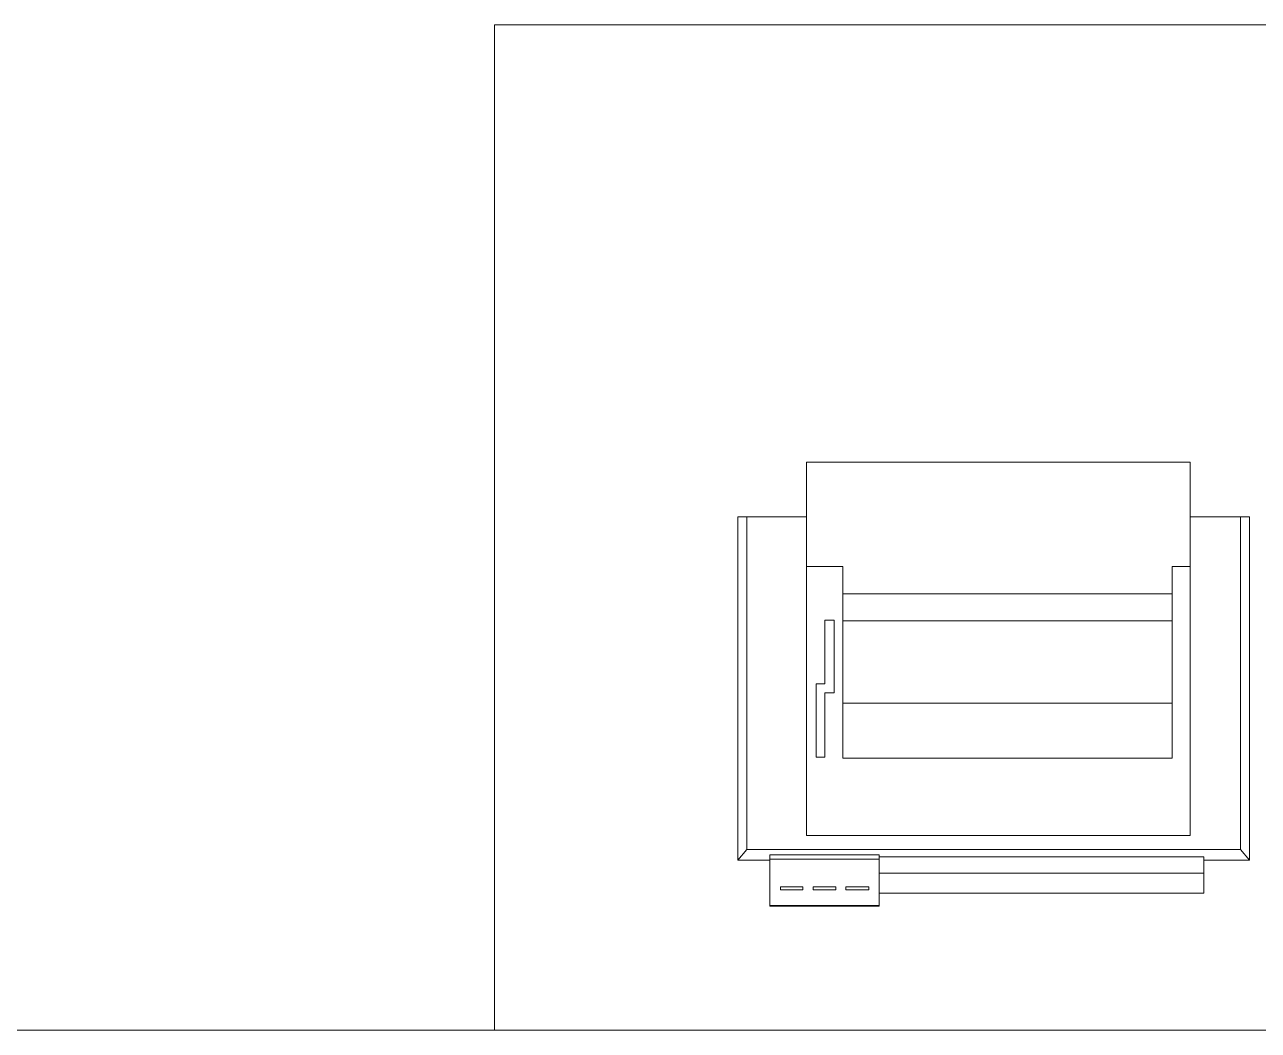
# Model space of a CAD drawing. Header units: millimetres. Extents: x 26027 to 581921, y 7230 to 233891.
# Drawn here: x 478312 to 479172, y 159235 to 159935 of the extents above; entities that cross this region are included whole.
import ezdxf

# ---------------------------------------------------------------- set-up
doc = ezdxf.new("R2010")
doc.units = ezdxf.units.MM
doc.header["$LTSCALE"] = 5
doc.layers.add('Medical Equipment and Furniture', color=163, linetype='Continuous', lineweight=0)
doc.layers.add('Walls', color=32, linetype='Continuous', lineweight=5)

# ---------------------------------------------------------------- blocks, each defined once
blk = doc.blocks.new('ITPPLT2C-P')
at = {"color": 0}
for p, q in [((0.02286, 0.03177), (0.26184, 0.03177)), ((0.03041, 0.02557), (0.02286, 0.03177)), ((0.02286, 0), (0.02286, 0.03177)), ((0.26184, -0.00959), (0.26184, 0.03177)), ((0.03041, -0.31823), (0.03041, 0.02557)), ((0.03041, 0.02557), (0.26184, 0.02557)), ((0, 0), (0, -0.22622)), ((0.02518, 0), (0, 0)), ((0.01395, 0), (0.01395, -0.22622)), ((0.02518, 0), (0.01395, 0)), ((0.02518, -0.22622), (0.02518, 0)), ((0.0401, -0.27688), (0.0401, -0.00959)), ((0.3, -0.00959), (0.0401, -0.00959)), ((0.22741, -0.02218), (0.22741, -0.00959)), ((0.3, -0.27688), (0.3, -0.00959)), ((0.09395, -0.2515), (0.09395, -0.02218)), ((0.09395, -0.02218), (0.22741, -0.02218)), ((0.13211, -0.2515), (0.13211, -0.02218)), ((0.18945, -0.2515), (0.18945, -0.02218)), ((0.20824, -0.2515), (0.20824, -0.02218)), ((-0.0091, -0.22622), (0.02673, -0.22622)), ((-0.0091, -0.30235), (-0.0091, -0.22622)), ((-0.00872, -0.22622), (0.02363, -0.22622)), ((-0.00872, -0.30235), (-0.00872, -0.22622)), ((0, -0.22622), (0.02518, -0.22622)), ((0.01395, -0.22622), (0.02518, -0.22622)), ((0.02363, -0.22622), (0.02363, -0.30235)), ((0.02673, -0.22622), (0.02673, -0.30235)), ((0.00232, -0.24947), (0.00232, -0.23339)), ((0.00232, -0.23339), (0.00446, -0.23339)), ((0.00446, -0.23339), (0.00446, -0.24947)), ((0.00446, -0.24947), (0.00232, -0.24947)), ((0.00232, -0.27213), (0.00232, -0.25625)), ((0.00232, -0.25625), (0.00446, -0.25625)), ((0.00446, -0.25625), (0.00446, -0.27213)), ((0.22741, -0.2515), (0.09395, -0.2515)), ((0.13947, -0.2575), (0.19003, -0.2575)), ((0.13947, -0.26409), (0.13947, -0.2575)), ((0.19003, -0.2575), (0.19003, -0.26409)), ((0.22741, -0.27688), (0.22741, -0.2515)), ((0.09472, -0.2701), (0.09472, -0.26409)), ((0.09472, -0.26409), (0.13947, -0.26409)), ((0.19003, -0.26409), (0.14567, -0.26409)), ((0.14567, -0.26409), (0.14567, -0.2701)), ((0.00446, -0.27213), (0.00232, -0.27213)), ((0.14567, -0.2701), (0.09472, -0.2701)), ((0.00232, -0.29499), (0.00232, -0.2793)), ((0.00232, -0.2793), (0.00446, -0.2793)), ((0.00446, -0.2793), (0.00446, -0.29499)), ((0.3, -0.27688), (0.0401, -0.27688)), ((0.26184, -0.27688), (0.26184, -0.32462)), ((0.00446, -0.29499), (0.00232, -0.29499)), ((0.02673, -0.30235), (-0.0091, -0.30235)), ((0.02363, -0.30235), (-0.00872, -0.30235)), ((0.02286, -0.32462), (0.02286, -0.30235)), ((0.03041, -0.31823), (0.02286, -0.32462)), ((0.02286, -0.32462), (0.26184, -0.32462)), ((0.03041, -0.31823), (0.26184, -0.31823))]:
    blk.add_line(p, q, dxfattribs=at)

msp = doc.modelspace()

# ---------------------------------------------------------------- linework, layer by layer
at = {"layer": 'Medical Equipment and Furniture', "elevation": 2.36}
msp.add_lwpolyline([(478639.74, 159935.27), (478639.74, 159235.27), (479668.39, 159235.27), (479668.39, 159935.27)], close=True, dxfattribs=at)
at = {"layer": 'Walls'}
msp.add_line((480269.3, 159235.27, 2.36), (474665.81, 159235.27, 2.36), dxfattribs=at)

# ---------------------------------------------------------------- block references
at = {"layer": 'Medical Equipment and Furniture', "extrusion": (2.55411e-17, -7.77425e-06, -1), "xscale": 1000, "yscale": 1000, "zscale": 1000, "rotation": 90.00000000000001}
msp.add_blockref('ITPPLT2C-P', (-479133.77, 159330.78, -3.6), dxfattribs=at)

doc.saveas('drawing.dxf')
